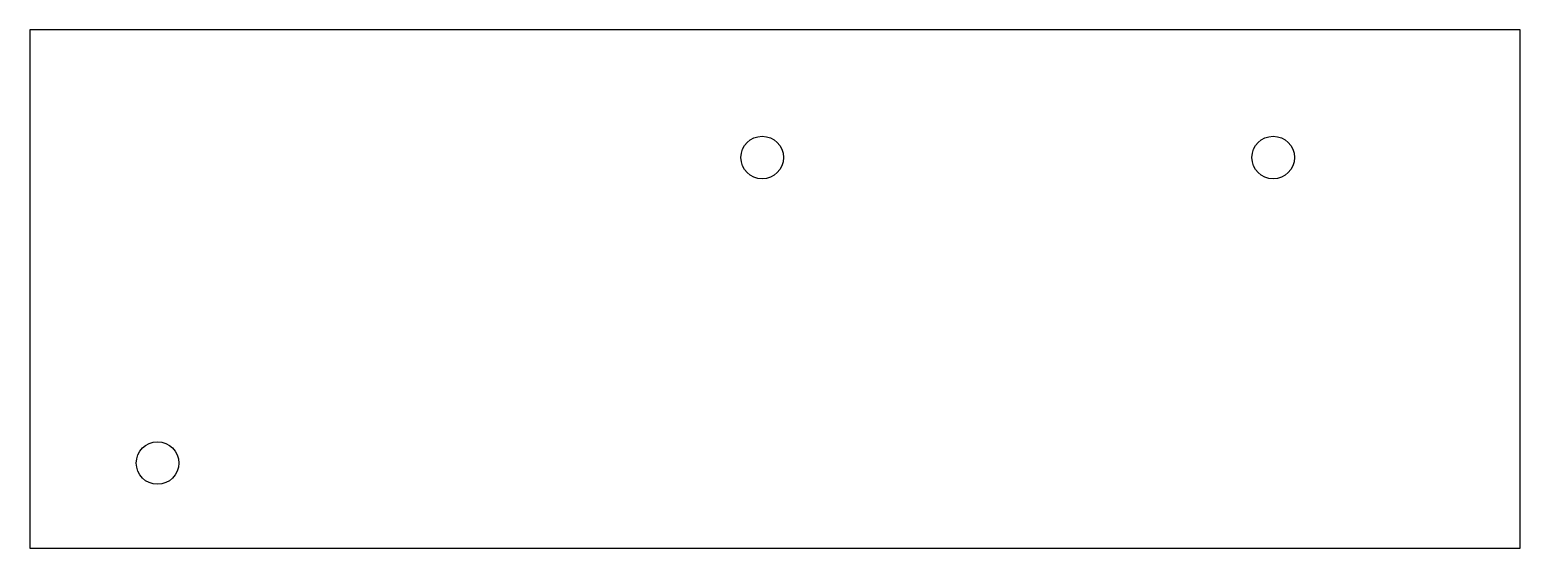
# Model space of a CAD drawing. Header units: millimetres. Extents: x 0 to 175, y 0 to 61.
import ezdxf

# ---------------------------------------------------------------- set-up
doc = ezdxf.new("R2010")
doc.units = ezdxf.units.MM

msp = doc.modelspace()

# ---------------------------------------------------------------- linework, layer by layer
msp.add_lwpolyline([(0, 60.86), (0, 0), (175, 0), (175, 60.86)], close=True)
for centre in [(86, 45.86), (146, 45.86), (15, 10)]:
    msp.add_circle(centre, 2.5)

doc.saveas('drawing.dxf')
